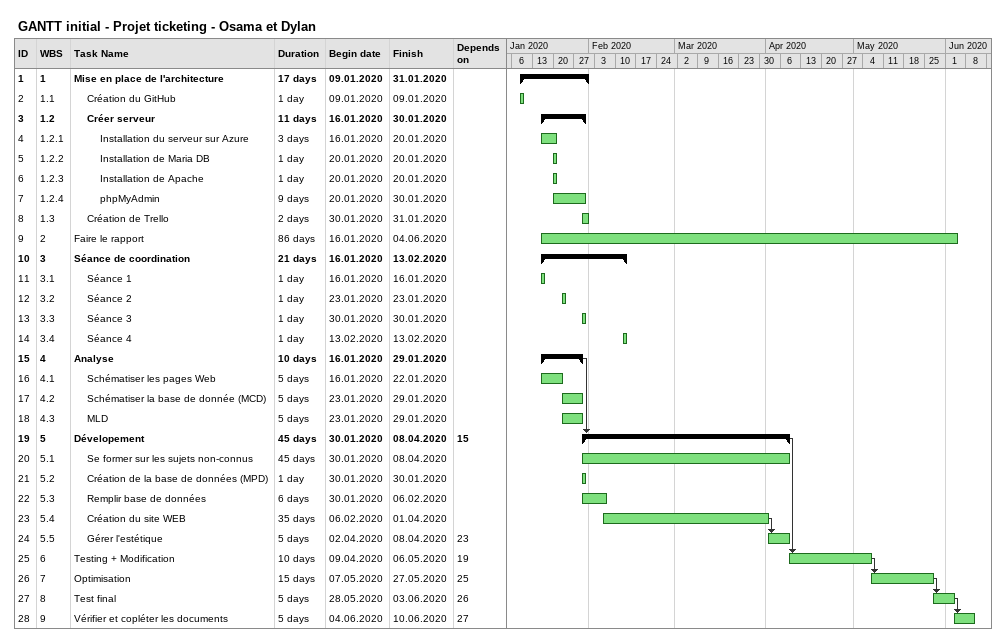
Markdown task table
GANTT initial - Projet ticketing - Osama et Dylan

| ID | WBS | Task | Duration | Start | Finish | Predecessors |
|---|---|---|---|---|---|---|
| 1 | 1 | **Mise en place de l'architecture** | 17d | 2020-01-09 | 2020-01-31 |  |
| 2 | 1.1 | Création du GitHub | 1d | 2020-01-09 | 2020-01-09 |  |
| 3 | 1.2 | **Créer serveur** | 11d | 2020-01-16 | 2020-01-30 |  |
| 4 | 1.2.1 | Installation du serveur sur Azure | 3d | 2020-01-16 | 2020-01-20 |  |
| 5 | 1.2.2 | Installation de Maria DB | 1d | 2020-01-20 | 2020-01-20 |  |
| 6 | 1.2.3 | Installation de Apache | 1d | 2020-01-20 | 2020-01-20 |  |
| 7 | 1.2.4 | phpMyAdmin | 9d | 2020-01-20 | 2020-01-30 |  |
| 8 | 1.3 | Création de Trello | 2d | 2020-01-30 | 2020-01-31 |  |
| 9 | 2 | Faire le rapport | 86d | 2020-01-16 | 2020-06-04 |  |
| 10 | 3 | **Séance de coordination** | 21d | 2020-01-16 | 2020-02-13 |  |
| 11 | 3.1 | Séance 1 | 1d | 2020-01-16 | 2020-01-16 |  |
| 12 | 3.2 | Séance 2 | 1d | 2020-01-23 | 2020-01-23 |  |
| 13 | 3.3 | Séance 3 | 1d | 2020-01-30 | 2020-01-30 |  |
| 14 | 3.4 | Séance 4 | 1d | 2020-02-13 | 2020-02-13 |  |
| 15 | 4 | **Analyse** | 10d | 2020-01-16 | 2020-01-29 |  |
| 16 | 4.1 | Schématiser les pages Web | 5d | 2020-01-16 | 2020-01-22 |  |
| 17 | 4.2 | Schématiser la base de donnée (MCD) | 5d | 2020-01-23 | 2020-01-29 |  |
| 18 | 4.3 | MLD | 5d | 2020-01-23 | 2020-01-29 |  |
| 19 | 5 | **Dévelopement** | 45d | 2020-01-30 | 2020-04-08 | 15 |
| 20 | 5.1 | Se former sur les sujets non-connus | 45d | 2020-01-30 | 2020-04-08 |  |
| 21 | 5.2 | Création de la base de données (MPD) | 1d | 2020-01-30 | 2020-01-30 |  |
| 22 | 5.3 | Remplir base de données | 6d | 2020-01-30 | 2020-02-06 |  |
| 23 | 5.4 | Création du site WEB | 35d | 2020-02-06 | 2020-04-01 |  |
| 24 | 5.5 | Gérer l'estétique | 5d | 2020-04-02 | 2020-04-08 | 23 |
| 25 | 6 | Testing + Modification | 10d | 2020-04-09 | 2020-05-06 | 19 |
| 26 | 7 | Optimisation | 15d | 2020-05-07 | 2020-05-27 | 25 |
| 27 | 8 | Test final | 5d | 2020-05-28 | 2020-06-03 | 26 |
| 28 | 9 | Vérifier et copléter les documents | 5d | 2020-06-04 | 2020-06-10 | 27 |
